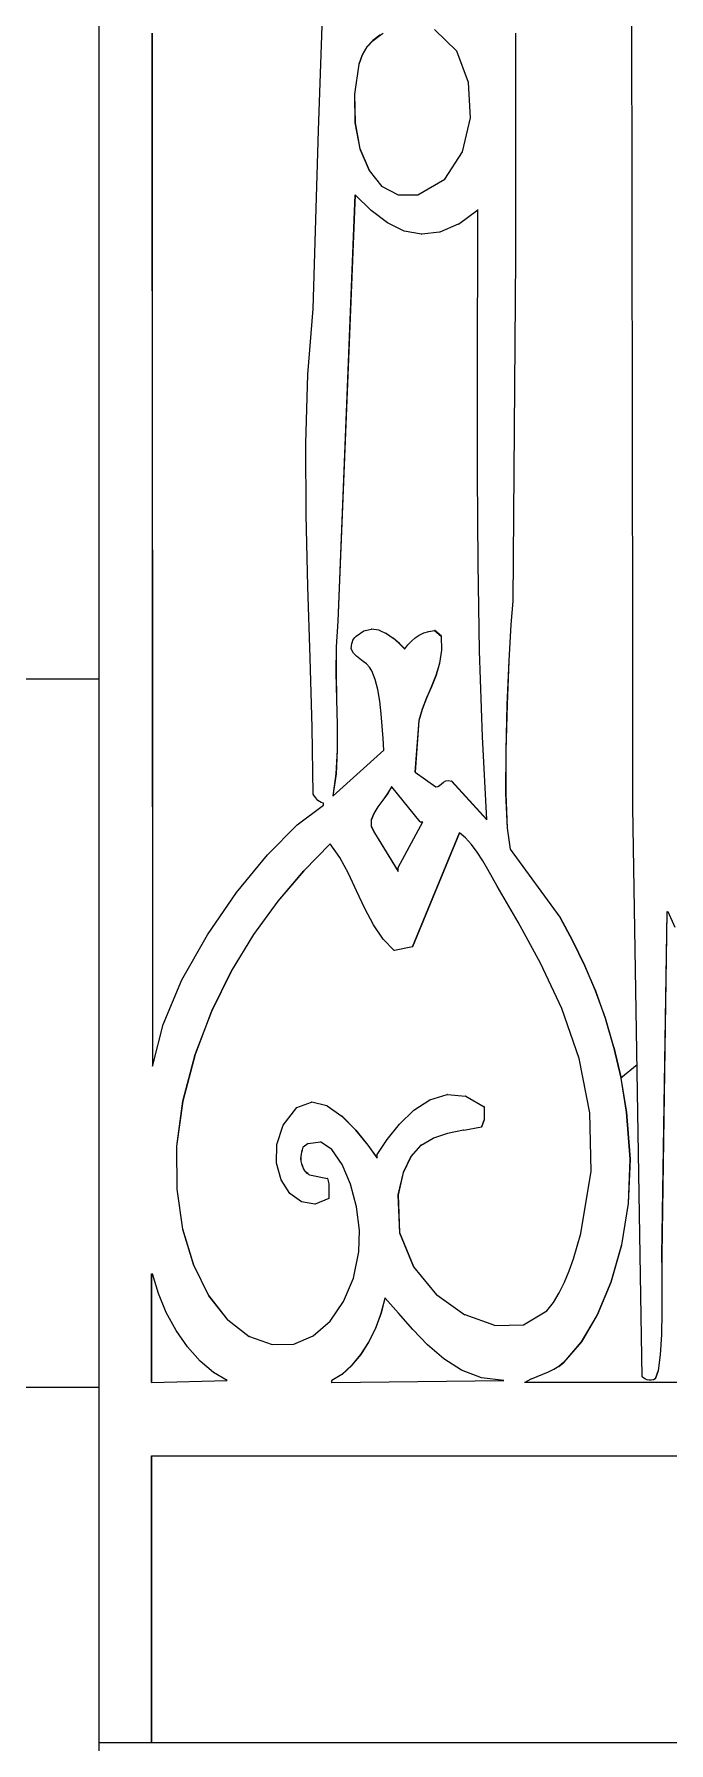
# Model space of a CAD drawing. Header units: inches. Extents: x -2812 to 9774, y -15726 to -746.
# Drawn here: x 3664.29 to 3671.45, y -9231.16 to -9211.89 of the extents above; entities that cross this region are included whole.
import ezdxf

# ---------------------------------------------------------------- set-up
doc = ezdxf.new("R2010")
doc.units = ezdxf.units.IN
doc.header["$LTSCALE"] = 17
doc.header["$MEASUREMENT"] = 0
doc.layers.add('OUTLINE', color=1, linetype='Continuous', lineweight=25)

msp = doc.modelspace()

# ---------------------------------------------------------------- hatches: boundary and pattern name
at = {"layer": 'OUTLINE'}
h = msp.add_hatch(dxfattribs=at)
h.set_pattern_fill('AR-RSHKE', color=8)
h.set_pattern_definition([(0, (1566.02, -5903.163), (25.5, 12), [6, -5, 7, -3, 9, -4]), (0, (1572.02, -5902.663), (25.5, 12), [5, -19, 4, -6]), (0, (1584.02, -5903.913), (25.5, 12), [3, -31]), (90, (1566.0205, -5903.163), (-8.5, 12), [11.5, -36.5]), (90, (1572.0205, -5903.163), (-8.5, 12), [11.25, -36.75]), (90, (1577.0205, -5903.163), (-8.5, 12), [10.5, -37.5]), (90, (1584.0205, -5903.913), (-8.5, 12), [11.5, -36.5]), (90, (1587.0205, -5903.913), (-8.5, 12), [11.5, -36.5]), (90, (1596.0205, -5903.163), (-8.5, 12), [11, -37])])
h.paths.add_polyline_path([(3665.02, -9219.163), (3498.503, -9219.163), (3498.503, -9224.163), (3498.503, -9226.012), (3501.503, -9226.012), (3501.503, -9230.012), (3499.945, -9230.012), (3499.945, -9231.163), (3665.02, -9231.163)])

# ---------------------------------------------------------------- linework, layer by layer
for p, q in [((3665.02, -9231.163), (3665.02, -9197.338)), ((3667.494, -9212.975), (3667.597, -9210.009)), ((3671.043, -9218.761), (3671.029, -9211.461)), ((3665.617, -9211.878), (3665.624, -9223.531)), ((3665.627, -9223.519), (3665.62, -9211.878)), ((3668.11, -9211.962), (3668.042, -9212.034)), ((3668.045, -9212.034), (3668.113, -9211.962)), ((3668.188, -9211.901), (3668.11, -9211.962)), ((3668.113, -9211.962), (3668.11, -9211.962)), ((3668.113, -9211.962), (3668.19, -9211.901)), ((3668.19, -9211.901), (3668.188, -9211.901)), ((3668.19, -9211.901), (3668.225, -9211.878)), ((3669.054, -9212.082), (3668.804, -9211.835)), ((3669.718, -9211.878), (3669.718, -9214.406)), ((3669.721, -9214.406), (3669.721, -9211.878)), ((3667.988, -9212.122), (3667.951, -9212.228)), ((3667.954, -9212.228), (3667.991, -9212.122)), ((3668.042, -9212.034), (3667.988, -9212.122)), ((3667.991, -9212.122), (3667.988, -9212.122)), ((3667.991, -9212.122), (3668.045, -9212.034)), ((3668.045, -9212.034), (3668.042, -9212.034)), ((3669.189, -9212.435), (3669.054, -9212.082)), ((3667.951, -9212.228), (3667.902, -9212.567)), ((3667.904, -9212.567), (3667.954, -9212.228)), ((3667.954, -9212.228), (3667.951, -9212.228)), ((3669.211, -9212.833), (3669.189, -9212.435)), ((3667.902, -9212.567), (3667.907, -9212.891)), ((3667.904, -9212.567), (3667.902, -9212.567)), ((3667.91, -9212.891), (3667.904, -9212.567)), ((3667.907, -9212.891), (3667.963, -9213.184)), ((3667.91, -9212.891), (3667.907, -9212.891)), ((3667.966, -9213.184), (3667.91, -9212.891)), ((3669.12, -9213.216), (3669.211, -9212.833)), ((3667.435, -9214.987), (3667.494, -9212.975)), ((3667.963, -9213.184), (3668.066, -9213.428)), ((3667.966, -9213.184), (3667.963, -9213.184)), ((3668.069, -9213.428), (3667.966, -9213.184)), ((3668.921, -9213.525), (3669.12, -9213.216)), ((3668.069, -9213.428), (3668.066, -9213.428)), ((3668.066, -9213.428), (3668.211, -9213.607)), ((3668.214, -9213.607), (3668.069, -9213.428)), ((3667.907, -9213.701), (3667.715, -9218.512)), ((3667.718, -9218.512), (3667.909, -9213.703)), ((3667.909, -9213.703), (3667.907, -9213.701)), ((3668.088, -9213.879), (3667.909, -9213.703)), ((3668.214, -9213.607), (3668.211, -9213.607)), ((3668.214, -9213.607), (3668.395, -9213.703)), ((3668.395, -9213.703), (3668.614, -9213.701)), ((3668.614, -9213.701), (3668.921, -9213.525)), ((3668.273, -9214.018), (3668.088, -9213.879)), ((3669.073, -9214.033), (3669.291, -9213.869)), ((3669.288, -9215.853), (3669.291, -9213.869)), ((3669.291, -9213.869), (3669.291, -9213.867)), ((3668.462, -9214.11), (3668.273, -9214.018)), ((3669.071, -9214.033), (3668.863, -9214.124)), ((3669.073, -9214.033), (3669.071, -9214.033)), ((3668.657, -9214.147), (3668.462, -9214.11)), ((3668.66, -9214.147), (3668.657, -9214.147)), ((3668.659, -9214.147), (3668.66, -9214.147)), ((3668.86, -9214.124), (3668.66, -9214.147)), ((3668.863, -9214.124), (3668.86, -9214.124)), ((3669.718, -9214.406), (3669.689, -9218.284)), ((3669.691, -9218.284), (3669.721, -9214.406)), ((3669.721, -9214.406), (3669.718, -9214.406)), ((3667.376, -9215.729), (3667.435, -9214.987)), ((3667.353, -9216.508), (3667.376, -9215.729)), ((3669.289, -9216.858), (3669.288, -9215.853)), ((3667.356, -9217.31), (3667.353, -9216.508)), ((3669.296, -9217.859), (3669.289, -9216.858)), ((3667.376, -9218.121), (3667.356, -9217.31)), ((3669.313, -9218.847), (3669.296, -9217.859)), ((3667.402, -9218.926), (3667.376, -9218.121)), ((3669.689, -9218.284), (3669.667, -9218.549)), ((3669.669, -9218.549), (3669.691, -9218.284)), ((3669.691, -9218.284), (3669.689, -9218.284)), ((3667.715, -9218.512), (3667.696, -9218.799)), ((3667.699, -9218.799), (3667.718, -9218.512)), ((3667.718, -9218.512), (3667.715, -9218.512)), ((3667.884, -9218.725), (3667.893, -9218.71)), ((3667.893, -9218.71), (3667.905, -9218.695)), ((3667.905, -9218.695), (3667.921, -9218.678)), ((3667.921, -9218.678), (3668.005, -9218.619)), ((3668.005, -9218.619), (3668.091, -9218.6)), ((3668.094, -9218.6), (3668.091, -9218.6)), ((3668.091, -9218.6), (3668.093, -9218.6)), ((3668.094, -9218.6), (3668.093, -9218.6)), ((3668.176, -9218.612), (3668.094, -9218.6)), ((3668.179, -9218.612), (3668.176, -9218.612)), ((3668.179, -9218.612), (3668.258, -9218.648)), ((3668.261, -9218.648), (3668.258, -9218.648)), ((3668.261, -9218.648), (3668.336, -9218.701)), ((3668.339, -9218.701), (3668.336, -9218.701)), ((3668.336, -9218.701), (3668.406, -9218.762)), ((3668.409, -9218.762), (3668.339, -9218.701)), ((3668.543, -9218.735), (3668.586, -9218.698)), ((3668.586, -9218.698), (3668.632, -9218.667)), ((3668.632, -9218.667), (3668.684, -9218.643)), ((3668.684, -9218.643), (3668.741, -9218.626)), ((3668.741, -9218.626), (3668.805, -9218.616)), ((3668.805, -9218.616), (3668.879, -9218.678)), ((3668.808, -9218.616), (3668.805, -9218.616)), ((3668.881, -9218.678), (3668.808, -9218.616)), ((3668.879, -9218.678), (3668.884, -9218.838)), ((3668.881, -9218.678), (3668.879, -9218.678)), ((3668.887, -9218.838), (3668.881, -9218.678)), ((3669.667, -9218.549), (3669.643, -9218.957)), ((3669.646, -9218.957), (3669.669, -9218.549)), ((3669.669, -9218.549), (3669.667, -9218.549)), ((3667.696, -9218.799), (3667.693, -9219.093)), ((3667.699, -9218.799), (3667.696, -9218.799)), ((3667.696, -9219.093), (3667.699, -9218.799)), ((3667.863, -9218.823), (3667.867, -9218.789)), ((3667.891, -9218.871), (3667.863, -9218.823)), ((3667.867, -9218.789), (3667.872, -9218.763)), ((3667.872, -9218.763), (3667.877, -9218.742)), ((3667.877, -9218.742), (3667.884, -9218.725)), ((3667.925, -9218.907), (3667.891, -9218.871)), ((3667.962, -9218.937), (3667.925, -9218.907)), ((3668.409, -9218.762), (3668.406, -9218.762)), ((3668.406, -9218.762), (3668.466, -9218.823)), ((3668.468, -9218.822), (3668.409, -9218.762)), ((3668.466, -9218.823), (3668.468, -9218.822)), ((3668.468, -9218.822), (3668.504, -9218.777)), ((3668.504, -9218.777), (3668.543, -9218.735)), ((3668.884, -9218.838), (3668.862, -9218.985)), ((3668.865, -9218.985), (3668.887, -9218.838)), ((3668.887, -9218.838), (3668.884, -9218.838)), ((3669.345, -9219.815), (3669.313, -9218.847)), ((3671.043, -9220.607), (3671.043, -9218.761)), ((3667.425, -9219.711), (3667.402, -9218.926)), ((3667.693, -9219.093), (3667.699, -9219.389)), ((3667.696, -9219.093), (3667.693, -9219.093)), ((3667.702, -9219.389), (3667.696, -9219.093)), ((3667.999, -9218.965), (3667.962, -9218.937)), ((3668.036, -9218.993), (3667.999, -9218.965)), ((3668.07, -9219.028), (3668.036, -9218.993)), ((3668.098, -9219.072), (3668.07, -9219.028)), ((3668.135, -9219.167), (3668.098, -9219.072)), ((3668.862, -9218.985), (3668.821, -9219.121)), ((3668.823, -9219.121), (3668.865, -9218.985)), ((3668.865, -9218.985), (3668.862, -9218.985)), ((3669.643, -9218.957), (3669.622, -9219.45)), ((3669.625, -9219.45), (3669.646, -9218.957)), ((3669.646, -9218.957), (3669.643, -9218.957)), ((3668.164, -9219.283), (3668.135, -9219.167)), ((3668.186, -9219.414), (3668.164, -9219.283)), ((3668.769, -9219.25), (3668.714, -9219.376)), ((3668.717, -9219.376), (3668.771, -9219.25)), ((3668.821, -9219.121), (3668.769, -9219.25)), ((3668.771, -9219.25), (3668.769, -9219.25)), ((3668.771, -9219.25), (3668.823, -9219.121)), ((3668.823, -9219.121), (3668.821, -9219.121)), ((3667.702, -9219.389), (3667.699, -9219.389)), ((3667.699, -9219.389), (3667.706, -9219.681)), ((3667.709, -9219.681), (3667.702, -9219.389)), ((3668.202, -9219.554), (3668.186, -9219.414)), ((3668.714, -9219.376), (3668.664, -9219.502)), ((3668.667, -9219.502), (3668.717, -9219.376)), ((3668.717, -9219.376), (3668.714, -9219.376)), ((3669.622, -9219.45), (3669.609, -9219.968)), ((3669.612, -9219.968), (3669.625, -9219.45)), ((3669.625, -9219.45), (3669.622, -9219.45)), ((3668.214, -9219.696), (3668.202, -9219.554)), ((3668.628, -9219.632), (3668.584, -9220.213)), ((3668.587, -9220.213), (3668.631, -9219.632)), ((3668.664, -9219.502), (3668.628, -9219.632)), ((3668.631, -9219.632), (3668.628, -9219.632)), ((3668.631, -9219.632), (3668.667, -9219.502)), ((3668.667, -9219.502), (3668.664, -9219.502)), ((3667.435, -9220.462), (3667.425, -9219.711)), ((3667.709, -9219.681), (3667.706, -9219.681)), ((3667.706, -9219.681), (3667.707, -9219.964)), ((3667.71, -9219.964), (3667.709, -9219.681)), ((3668.223, -9219.835), (3668.214, -9219.696)), ((3668.231, -9219.964), (3668.223, -9219.835)), ((3669.394, -9220.749), (3669.345, -9219.815)), ((3667.66, -9220.479), (3668.231, -9219.964)), ((3667.707, -9219.964), (3667.693, -9220.233)), ((3667.695, -9220.233), (3667.71, -9219.964)), ((3667.71, -9219.964), (3667.707, -9219.964)), ((3669.609, -9219.968), (3669.608, -9220.453)), ((3669.612, -9219.968), (3669.609, -9219.968)), ((3669.61, -9220.453), (3669.612, -9219.968)), ((3667.693, -9220.233), (3667.656, -9220.482)), ((3667.66, -9220.479), (3667.695, -9220.233)), ((3667.695, -9220.233), (3667.693, -9220.233)), ((3668.587, -9220.213), (3668.584, -9220.213)), ((3668.587, -9220.213), (3668.82, -9220.379)), ((3668.319, -9220.379), (3668.276, -9220.453)), ((3668.279, -9220.453), (3668.321, -9220.381)), ((3668.321, -9220.381), (3668.319, -9220.379)), ((3668.643, -9220.773), (3668.321, -9220.381)), ((3668.82, -9220.379), (3668.84, -9220.376)), ((3668.84, -9220.376), (3668.86, -9220.363)), ((3668.86, -9220.363), (3668.881, -9220.344)), ((3668.881, -9220.344), (3668.904, -9220.325)), ((3668.904, -9220.325), (3668.93, -9220.31)), ((3668.93, -9220.31), (3668.96, -9220.306)), ((3668.963, -9220.306), (3668.96, -9220.306)), ((3668.963, -9220.306), (3668.996, -9220.316)), ((3668.999, -9220.316), (3668.996, -9220.316)), ((3668.996, -9220.316), (3669.394, -9220.752)), ((3669.394, -9220.749), (3668.999, -9220.316)), ((3667.254, -9220.809), (3667.553, -9220.586)), ((3667.451, -9220.484), (3667.435, -9220.462)), ((3667.464, -9220.504), (3667.451, -9220.484)), ((3667.476, -9220.52), (3667.464, -9220.504)), ((3667.489, -9220.533), (3667.476, -9220.52)), ((3667.505, -9220.545), (3667.489, -9220.533)), ((3667.526, -9220.555), (3667.505, -9220.545)), ((3667.553, -9220.565), (3667.526, -9220.555)), ((3667.553, -9220.586), (3667.553, -9220.565)), ((3667.656, -9220.482), (3667.66, -9220.479)), ((3668.166, -9220.604), (3668.119, -9220.679)), ((3668.122, -9220.679), (3668.169, -9220.604)), ((3668.222, -9220.529), (3668.166, -9220.604)), ((3668.169, -9220.604), (3668.166, -9220.604)), ((3668.169, -9220.604), (3668.225, -9220.529)), ((3668.276, -9220.453), (3668.222, -9220.529)), ((3668.225, -9220.529), (3668.222, -9220.529)), ((3668.225, -9220.529), (3668.279, -9220.453)), ((3668.279, -9220.453), (3668.276, -9220.453)), ((3669.61, -9220.453), (3669.608, -9220.453)), ((3669.608, -9220.453), (3669.623, -9220.844)), ((3669.626, -9220.844), (3669.61, -9220.453)), ((3671.146, -9227.036), (3671.043, -9220.607)), ((3666.918, -9221.147), (3667.254, -9220.809)), ((3668.119, -9220.679), (3668.09, -9220.753)), ((3668.093, -9220.753), (3668.09, -9220.753)), ((3668.09, -9220.753), (3668.09, -9220.826)), ((3668.092, -9220.826), (3668.09, -9220.826)), ((3668.09, -9220.826), (3668.128, -9220.897)), ((3668.092, -9220.826), (3668.093, -9220.753)), ((3668.13, -9220.897), (3668.092, -9220.826)), ((3668.093, -9220.753), (3668.122, -9220.679)), ((3668.122, -9220.679), (3668.119, -9220.679)), ((3668.393, -9221.291), (3668.672, -9220.773)), ((3668.643, -9220.773), (3668.672, -9220.773)), ((3669.394, -9220.752), (3669.394, -9220.749)), ((3667.627, -9221.021), (3667.328, -9221.327)), ((3667.331, -9221.327), (3667.628, -9221.023)), ((3667.628, -9221.023), (3667.627, -9221.021)), ((3667.736, -9221.177), (3667.628, -9221.023)), ((3668.13, -9220.897), (3668.128, -9220.897)), ((3668.128, -9220.897), (3668.393, -9221.333)), ((3668.393, -9221.328), (3668.13, -9220.897)), ((3669.085, -9220.897), (3668.555, -9222.183)), ((3668.557, -9222.183), (3669.087, -9220.899)), ((3669.087, -9220.899), (3669.085, -9220.897)), ((3669.155, -9220.955), (3669.087, -9220.899)), ((3669.222, -9221.03), (3669.155, -9220.955)), ((3669.287, -9221.118), (3669.222, -9221.03)), ((3669.626, -9220.844), (3669.623, -9220.844)), ((3669.623, -9220.844), (3669.659, -9221.084)), ((3669.662, -9221.084), (3669.626, -9220.844)), ((3666.571, -9221.57), (3666.918, -9221.147)), ((3667.833, -9221.358), (3667.736, -9221.177)), ((3669.349, -9221.214), (3669.287, -9221.118)), ((3669.407, -9221.313), (3669.349, -9221.214)), ((3669.662, -9221.084), (3669.659, -9221.084)), ((3669.659, -9221.084), (3670.219, -9221.851)), ((3670.221, -9221.851), (3669.662, -9221.084)), ((3667.328, -9221.327), (3667.038, -9221.668)), ((3667.041, -9221.668), (3667.331, -9221.327)), ((3667.331, -9221.327), (3667.328, -9221.327)), ((3667.925, -9221.554), (3667.833, -9221.358)), ((3668.393, -9221.328), (3668.393, -9221.291)), ((3668.393, -9221.333), (3668.393, -9221.328)), ((3669.512, -9221.498), (3669.407, -9221.313)), ((3666.241, -9222.049), (3666.571, -9221.57)), ((3668.017, -9221.751), (3667.925, -9221.554)), ((3669.748, -9221.906), (3669.512, -9221.498)), ((3667.038, -9221.668), (3666.762, -9222.046)), ((3666.765, -9222.046), (3667.041, -9221.668)), ((3667.041, -9221.668), (3667.038, -9221.668)), ((3668.115, -9221.937), (3668.017, -9221.751)), ((3671.426, -9221.789), (3671.367, -9225.667)), ((3671.37, -9225.667), (3671.429, -9221.789)), ((3671.429, -9221.789), (3671.426, -9221.789)), ((3671.429, -9221.789), (3671.441, -9221.789)), ((3671.519, -9221.966), (3671.441, -9221.789)), ((3668.223, -9222.099), (3668.115, -9221.937)), ((3670, -9222.367), (3669.748, -9221.906)), ((3670.221, -9221.851), (3670.219, -9221.851)), ((3670.219, -9221.851), (3670.362, -9222.118)), ((3670.365, -9222.118), (3670.221, -9221.851)), ((3665.955, -9222.556), (3666.241, -9222.049)), ((3666.762, -9222.046), (3666.51, -9222.459)), ((3666.513, -9222.459), (3666.765, -9222.046)), ((3666.765, -9222.046), (3666.762, -9222.046)), ((3668.348, -9222.224), (3668.223, -9222.099)), ((3668.555, -9222.183), (3668.351, -9222.224)), ((3668.557, -9222.183), (3668.555, -9222.183)), ((3670.365, -9222.118), (3670.362, -9222.118)), ((3670.362, -9222.118), (3670.496, -9222.394)), ((3670.499, -9222.394), (3670.365, -9222.118)), ((3668.351, -9222.224), (3668.348, -9222.224)), ((3670.24, -9222.88), (3670, -9222.367)), ((3665.741, -9223.059), (3665.955, -9222.556)), ((3666.51, -9222.459), (3666.287, -9222.91)), ((3666.29, -9222.91), (3666.513, -9222.459)), ((3666.513, -9222.459), (3666.51, -9222.459)), ((3670.496, -9222.394), (3670.619, -9222.682)), ((3670.499, -9222.394), (3670.496, -9222.394)), ((3670.622, -9222.682), (3670.499, -9222.394)), ((3670.622, -9222.682), (3670.619, -9222.682)), ((3670.619, -9222.682), (3670.729, -9222.988)), ((3670.732, -9222.988), (3670.622, -9222.682)), ((3666.287, -9222.91), (3666.103, -9223.399)), ((3666.105, -9223.399), (3666.29, -9222.91)), ((3666.29, -9222.91), (3666.287, -9222.91)), ((3670.435, -9223.443), (3670.24, -9222.88)), ((3665.627, -9223.519), (3665.741, -9223.059)), ((3670.729, -9222.988), (3670.825, -9223.314)), ((3670.732, -9222.988), (3670.729, -9222.988)), ((3670.828, -9223.314), (3670.732, -9222.988)), ((3670.828, -9223.314), (3670.825, -9223.314)), ((3670.825, -9223.314), (3670.906, -9223.667)), ((3670.828, -9223.314), (3670.909, -9223.667)), ((3665.624, -9223.531), (3665.627, -9223.519)), ((3666.103, -9223.399), (3665.963, -9223.925)), ((3665.966, -9223.925), (3666.105, -9223.399)), ((3666.105, -9223.399), (3666.103, -9223.399)), ((3670.556, -9224.055), (3670.435, -9223.443)), ((3670.907, -9223.661), (3671.09, -9223.513)), ((3670.909, -9223.667), (3670.906, -9223.667)), ((3670.906, -9223.667), (3670.97, -9224.049)), ((3670.972, -9224.049), (3670.909, -9223.667)), ((3668.571, -9224.027), (3668.752, -9223.908)), ((3668.752, -9223.908), (3668.948, -9223.848)), ((3668.951, -9223.848), (3668.948, -9223.848)), ((3668.951, -9223.848), (3669.153, -9223.868)), ((3669.156, -9223.868), (3669.153, -9223.868)), ((3669.156, -9223.868), (3669.365, -9223.987)), ((3665.963, -9223.925), (3665.893, -9224.433)), ((3665.896, -9224.433), (3665.966, -9223.925)), ((3665.966, -9223.925), (3665.963, -9223.925)), ((3667.097, -9224.194), (3667.251, -9223.996)), ((3667.251, -9223.996), (3667.418, -9223.935)), ((3667.421, -9223.935), (3667.418, -9223.935)), ((3667.421, -9223.935), (3667.42, -9223.935)), ((3667.59, -9223.978), (3667.421, -9223.935)), ((3667.593, -9223.978), (3667.59, -9223.978)), ((3667.593, -9223.978), (3667.759, -9224.094)), ((3667.762, -9224.094), (3667.759, -9224.094)), ((3667.759, -9224.094), (3667.915, -9224.252)), ((3667.918, -9224.252), (3667.762, -9224.094)), ((3668.408, -9224.183), (3668.571, -9224.027)), ((3669.367, -9223.987), (3669.365, -9223.987)), ((3669.365, -9223.987), (3669.365, -9224.132)), ((3669.367, -9224.132), (3669.367, -9223.987)), ((3670.573, -9224.714), (3670.556, -9224.055)), ((3670.972, -9224.049), (3670.97, -9224.049)), ((3670.97, -9224.049), (3671.01, -9224.578)), ((3671.013, -9224.578), (3670.972, -9224.049)), ((3667.024, -9224.412), (3667.097, -9224.194)), ((3667.918, -9224.252), (3667.915, -9224.252)), ((3667.915, -9224.252), (3668.051, -9224.421)), ((3668.054, -9224.421), (3667.918, -9224.252)), ((3668.269, -9224.357), (3668.408, -9224.183)), ((3668.949, -9224.288), (3668.791, -9224.341)), ((3668.952, -9224.288), (3668.949, -9224.288)), ((3669.132, -9224.251), (3668.952, -9224.288)), ((3669.135, -9224.251), (3669.132, -9224.251)), ((3669.135, -9224.251), (3669.335, -9224.215)), ((3669.365, -9224.132), (3669.335, -9224.215)), ((3669.338, -9224.215), (3669.335, -9224.215)), ((3669.338, -9224.215), (3669.367, -9224.132)), ((3669.367, -9224.132), (3669.365, -9224.132)), ((3665.896, -9224.433), (3665.893, -9224.433)), ((3665.893, -9224.433), (3665.896, -9224.918)), ((3665.899, -9224.918), (3665.896, -9224.433)), ((3667.021, -9224.624), (3667.024, -9224.412)), ((3667.311, -9224.473), (3667.304, -9224.5)), ((3667.307, -9224.5), (3667.314, -9224.473)), ((3667.318, -9224.443), (3667.311, -9224.473)), ((3667.314, -9224.473), (3667.311, -9224.473)), ((3667.314, -9224.473), (3667.321, -9224.443)), ((3667.321, -9224.443), (3667.318, -9224.443)), ((3667.377, -9224.402), (3667.321, -9224.443)), ((3667.379, -9224.402), (3667.377, -9224.402)), ((3667.379, -9224.402), (3667.517, -9224.384)), ((3667.647, -9224.471), (3667.517, -9224.384)), ((3667.762, -9224.638), (3667.647, -9224.471)), ((3668.051, -9224.421), (3668.157, -9224.568)), ((3668.054, -9224.421), (3668.051, -9224.421)), ((3668.157, -9224.564), (3668.054, -9224.421)), ((3668.157, -9224.526), (3668.269, -9224.357)), ((3668.651, -9224.423), (3668.538, -9224.548)), ((3668.541, -9224.548), (3668.654, -9224.423)), ((3668.654, -9224.423), (3668.651, -9224.423)), ((3668.654, -9224.423), (3668.788, -9224.341)), ((3668.791, -9224.341), (3668.788, -9224.341)), ((3667.074, -9224.814), (3667.021, -9224.624)), ((3667.299, -9224.524), (3667.295, -9224.549)), ((3667.298, -9224.549), (3667.295, -9224.549)), ((3667.295, -9224.549), (3667.295, -9224.573)), ((3667.297, -9224.573), (3667.295, -9224.573)), ((3667.295, -9224.573), (3667.297, -9224.6)), ((3667.297, -9224.573), (3667.298, -9224.549)), ((3667.3, -9224.6), (3667.297, -9224.573)), ((3667.3, -9224.6), (3667.297, -9224.6)), ((3667.297, -9224.6), (3667.303, -9224.63)), ((3667.298, -9224.549), (3667.302, -9224.524)), ((3667.304, -9224.5), (3667.299, -9224.524)), ((3667.302, -9224.524), (3667.299, -9224.524)), ((3667.306, -9224.63), (3667.3, -9224.6)), ((3667.302, -9224.524), (3667.307, -9224.5)), ((3667.306, -9224.63), (3667.303, -9224.63)), ((3667.303, -9224.63), (3667.313, -9224.659)), ((3667.307, -9224.5), (3667.304, -9224.5)), ((3667.316, -9224.659), (3667.306, -9224.63)), ((3667.316, -9224.659), (3667.313, -9224.659)), ((3667.313, -9224.659), (3667.322, -9224.682)), ((3667.325, -9224.682), (3667.316, -9224.659)), ((3667.325, -9224.682), (3667.322, -9224.682)), ((3667.322, -9224.682), (3667.331, -9224.7)), ((3667.334, -9224.7), (3667.325, -9224.682)), ((3667.856, -9224.862), (3667.762, -9224.638)), ((3668.157, -9224.564), (3668.157, -9224.526)), ((3668.157, -9224.568), (3668.157, -9224.564)), ((3668.538, -9224.548), (3668.451, -9224.73)), ((3668.454, -9224.73), (3668.541, -9224.548)), ((3668.541, -9224.548), (3668.538, -9224.548)), ((3671.01, -9224.578), (3670.989, -9225.081)), ((3670.991, -9225.081), (3671.013, -9224.578)), ((3671.013, -9224.578), (3671.01, -9224.578)), ((3667.173, -9224.966), (3667.074, -9224.814)), ((3667.334, -9224.7), (3667.331, -9224.7)), ((3667.331, -9224.7), (3667.342, -9224.715)), ((3667.345, -9224.715), (3667.334, -9224.7)), ((3667.345, -9224.715), (3667.342, -9224.715)), ((3667.342, -9224.715), (3667.355, -9224.728)), ((3667.358, -9224.728), (3667.345, -9224.715)), ((3667.358, -9224.728), (3667.355, -9224.728)), ((3667.355, -9224.728), (3667.371, -9224.74)), ((3667.374, -9224.74), (3667.358, -9224.728)), ((3667.374, -9224.74), (3667.371, -9224.74)), ((3667.374, -9224.74), (3667.391, -9224.754)), ((3667.394, -9224.754), (3667.391, -9224.754)), ((3667.394, -9224.754), (3667.597, -9224.796)), ((3667.6, -9224.796), (3667.597, -9224.796)), ((3667.597, -9224.796), (3667.612, -9224.858)), ((3667.615, -9224.858), (3667.6, -9224.796)), ((3667.615, -9224.858), (3667.612, -9224.858)), ((3667.612, -9224.858), (3667.612, -9225.024)), ((3667.615, -9225.024), (3667.615, -9224.858)), ((3667.923, -9225.117), (3667.856, -9224.862)), ((3668.451, -9224.73), (3668.393, -9224.983)), ((3668.395, -9224.983), (3668.454, -9224.73)), ((3668.454, -9224.73), (3668.451, -9224.73)), ((3670.454, -9225.418), (3670.573, -9224.714)), ((3665.899, -9224.918), (3665.896, -9224.918)), ((3665.896, -9224.918), (3665.962, -9225.37)), ((3665.965, -9225.37), (3665.899, -9224.918)), ((3667.304, -9225.062), (3667.173, -9224.966)), ((3667.454, -9225.087), (3667.304, -9225.062)), ((3667.612, -9225.024), (3667.457, -9225.087)), ((3667.615, -9225.024), (3667.612, -9225.024)), ((3668.395, -9224.983), (3668.393, -9224.983)), ((3668.393, -9224.983), (3668.409, -9225.41)), ((3668.412, -9225.41), (3668.395, -9224.983)), ((3667.457, -9225.087), (3667.454, -9225.087)), ((3667.956, -9225.38), (3667.923, -9225.117)), ((3670.989, -9225.081), (3670.914, -9225.547)), ((3670.917, -9225.547), (3670.991, -9225.081)), ((3670.991, -9225.081), (3670.989, -9225.081)), ((3665.965, -9225.37), (3665.962, -9225.37)), ((3665.962, -9225.37), (3666.085, -9225.774)), ((3666.088, -9225.774), (3665.965, -9225.37)), ((3667.951, -9225.625), (3667.956, -9225.38)), ((3668.412, -9225.41), (3668.409, -9225.41)), ((3668.409, -9225.41), (3668.567, -9225.792)), ((3668.57, -9225.792), (3668.412, -9225.41)), ((3670.414, -9225.562), (3670.454, -9225.418)), ((3667.889, -9225.92), (3667.951, -9225.625)), ((3670.371, -9225.703), (3670.414, -9225.562)), ((3670.914, -9225.547), (3670.795, -9225.968)), ((3670.798, -9225.968), (3670.917, -9225.547)), ((3670.917, -9225.547), (3670.914, -9225.547)), ((3666.085, -9225.774), (3666.257, -9226.119)), ((3666.088, -9225.774), (3666.085, -9225.774)), ((3666.259, -9226.119), (3666.088, -9225.774)), ((3668.57, -9225.792), (3668.567, -9225.792)), ((3668.567, -9225.792), (3668.826, -9226.108)), ((3668.829, -9226.108), (3668.57, -9225.792)), ((3670.271, -9225.967), (3670.324, -9225.839)), ((3670.324, -9225.839), (3670.371, -9225.703)), ((3671.367, -9225.667), (3671.368, -9225.829)), ((3671.37, -9225.667), (3671.367, -9225.667)), ((3671.371, -9225.829), (3671.368, -9225.829)), ((3671.368, -9225.829), (3671.37, -9226.05)), ((3671.371, -9225.829), (3671.37, -9225.667)), ((3671.372, -9226.05), (3671.371, -9225.829)), ((3665.61, -9225.874), (3665.612, -9225.874)), ((3665.61, -9225.874), (3665.61, -9227.098)), ((3665.612, -9227.098), (3665.612, -9225.874)), ((3665.612, -9225.874), (3665.624, -9225.874)), ((3665.688, -9226.093), (3665.624, -9225.874)), ((3667.778, -9226.186), (3667.889, -9225.92)), ((3670.212, -9226.087), (3670.271, -9225.967)), ((3670.795, -9225.968), (3670.641, -9226.335)), ((3670.644, -9226.335), (3670.798, -9225.968)), ((3670.798, -9225.968), (3670.795, -9225.968)), ((3665.777, -9226.308), (3665.688, -9226.093)), ((3666.259, -9226.119), (3666.257, -9226.119)), ((3666.257, -9226.119), (3666.469, -9226.392)), ((3666.472, -9226.392), (3666.259, -9226.119)), ((3667.625, -9226.407), (3667.778, -9226.186)), ((3668.245, -9226.144), (3668.201, -9226.317)), ((3668.203, -9226.317), (3668.248, -9226.146)), ((3668.248, -9226.146), (3668.245, -9226.144)), ((3668.399, -9226.318), (3668.248, -9226.146)), ((3668.829, -9226.108), (3668.826, -9226.108)), ((3668.829, -9226.108), (3669.146, -9226.336)), ((3670.071, -9226.289), (3670.146, -9226.195)), ((3670.146, -9226.195), (3670.212, -9226.087)), ((3671.37, -9226.05), (3671.369, -9226.303)), ((3671.372, -9226.05), (3671.37, -9226.05)), ((3671.372, -9226.303), (3671.372, -9226.05)), ((3665.889, -9226.511), (3665.777, -9226.308)), ((3666.472, -9226.392), (3666.469, -9226.392)), ((3666.472, -9226.392), (3666.714, -9226.579)), ((3667.436, -9226.571), (3667.625, -9226.407)), ((3668.201, -9226.317), (3668.139, -9226.484)), ((3668.141, -9226.484), (3668.203, -9226.317)), ((3668.203, -9226.317), (3668.201, -9226.317)), ((3668.558, -9226.499), (3668.399, -9226.318)), ((3669.149, -9226.336), (3669.146, -9226.336)), ((3669.486, -9226.457), (3669.149, -9226.336)), ((3669.808, -9226.448), (3670.071, -9226.289)), ((3670.641, -9226.335), (3670.461, -9226.639)), ((3670.464, -9226.639), (3670.644, -9226.335)), ((3670.644, -9226.335), (3670.641, -9226.335)), ((3671.369, -9226.303), (3671.364, -9226.558)), ((3671.367, -9226.558), (3671.372, -9226.303)), ((3671.372, -9226.303), (3671.369, -9226.303)), ((3666.017, -9226.697), (3665.889, -9226.511)), ((3666.717, -9226.579), (3666.714, -9226.579)), ((3666.717, -9226.579), (3666.974, -9226.671)), ((3667.217, -9226.664), (3667.436, -9226.571)), ((3668.139, -9226.484), (3668.061, -9226.642)), ((3668.064, -9226.642), (3668.141, -9226.484)), ((3668.141, -9226.484), (3668.139, -9226.484)), ((3668.726, -9226.674), (3668.558, -9226.499)), ((3669.486, -9226.457), (3669.808, -9226.448)), ((3671.364, -9226.558), (3671.351, -9226.787)), ((3671.354, -9226.787), (3671.367, -9226.558)), ((3671.367, -9226.558), (3671.364, -9226.558)), ((3666.159, -9226.858), (3666.017, -9226.697)), ((3666.974, -9226.671), (3667.217, -9226.664)), ((3667.971, -9226.784), (3667.869, -9226.908)), ((3667.872, -9226.908), (3667.974, -9226.784)), ((3668.061, -9226.642), (3667.971, -9226.784)), ((3667.974, -9226.784), (3667.971, -9226.784)), ((3667.974, -9226.784), (3668.064, -9226.642)), ((3668.064, -9226.642), (3668.061, -9226.642)), ((3668.908, -9226.832), (3668.726, -9226.674)), ((3670.461, -9226.639), (3670.263, -9226.87)), ((3670.266, -9226.87), (3670.464, -9226.639)), ((3670.464, -9226.639), (3670.461, -9226.639)), ((3671.351, -9226.787), (3671.329, -9226.963)), ((3671.332, -9226.963), (3671.354, -9226.787)), ((3671.354, -9226.787), (3671.351, -9226.787)), ((3666.309, -9226.987), (3666.159, -9226.858)), ((3666.464, -9227.077), (3666.309, -9226.987)), ((3667.869, -9226.908), (3667.759, -9227.007)), ((3667.762, -9227.007), (3667.872, -9226.908)), ((3667.872, -9226.908), (3667.869, -9226.908)), ((3669.109, -9226.959), (3668.908, -9226.832)), ((3669.333, -9227.045), (3669.109, -9226.959)), ((3670.085, -9226.981), (3670.024, -9227.007)), ((3670.088, -9226.981), (3670.085, -9226.981)), ((3670.146, -9226.952), (3670.088, -9226.981)), ((3670.149, -9226.952), (3670.146, -9226.952)), ((3670.205, -9226.916), (3670.149, -9226.952)), ((3670.263, -9226.87), (3670.205, -9226.916)), ((3670.208, -9226.916), (3670.205, -9226.916)), ((3670.208, -9226.916), (3670.266, -9226.87)), ((3670.266, -9226.87), (3670.263, -9226.87)), ((3671.329, -9226.963), (3671.294, -9227.056)), ((3671.296, -9227.056), (3671.332, -9226.963)), ((3671.332, -9226.963), (3671.329, -9226.963)), ((3665.61, -9227.098), (3665.612, -9227.098)), ((3665.612, -9227.098), (3666.464, -9227.077)), ((3667.644, -9227.077), (3667.642, -9227.077)), ((3667.642, -9227.077), (3667.642, -9227.098)), ((3667.642, -9227.098), (3667.644, -9227.098)), ((3667.759, -9227.007), (3667.644, -9227.077)), ((3667.644, -9227.098), (3667.644, -9227.077)), ((3667.644, -9227.098), (3669.585, -9227.077)), ((3667.762, -9227.007), (3667.759, -9227.007)), ((3669.585, -9227.077), (3669.333, -9227.045)), ((3669.824, -9227.098), (3669.821, -9227.098)), ((3669.89, -9227.062), (3669.824, -9227.098)), ((3672.192, -9227.098), (3669.824, -9227.098)), ((3669.893, -9227.062), (3669.89, -9227.062)), ((3669.957, -9227.033), (3669.893, -9227.062)), ((3669.959, -9227.033), (3669.957, -9227.033)), ((3670.022, -9227.007), (3669.959, -9227.033)), ((3670.024, -9227.007), (3670.022, -9227.007)), ((3671.165, -9227.048), (3671.146, -9227.036)), ((3671.184, -9227.059), (3671.165, -9227.048)), ((3671.204, -9227.068), (3671.184, -9227.059)), ((3671.225, -9227.073), (3671.204, -9227.068)), ((3671.247, -9227.073), (3671.225, -9227.073)), ((3671.25, -9227.073), (3671.247, -9227.073)), ((3671.27, -9227.068), (3671.25, -9227.073)), ((3671.273, -9227.068), (3671.27, -9227.068)), ((3671.294, -9227.056), (3671.273, -9227.068)), ((3671.296, -9227.056), (3671.294, -9227.056)), ((3665.61, -9227.927), (3665.61, -9231.163)), ((3665.612, -9227.927), (3665.61, -9227.927)), ((3665.612, -9231.163), (3665.612, -9227.927)), ((3665.612, -9227.927), (3685.342, -9227.927)), ((3665.61, -9231.163), (3665.02, -9231.163)), ((3701.02, -9231.163), (3665.02, -9231.163)), ((3665.612, -9231.163), (3665.61, -9231.163))]:
    msp.add_line(p, q)
for p, q in [((3665.02, -9235.163), (3665.02, -8912.163)), ((3665.02, -9219.163), (3496.02, -9219.163))]:
    msp.add_line(p, q, dxfattribs=at)

doc.saveas('drawing.dxf')
